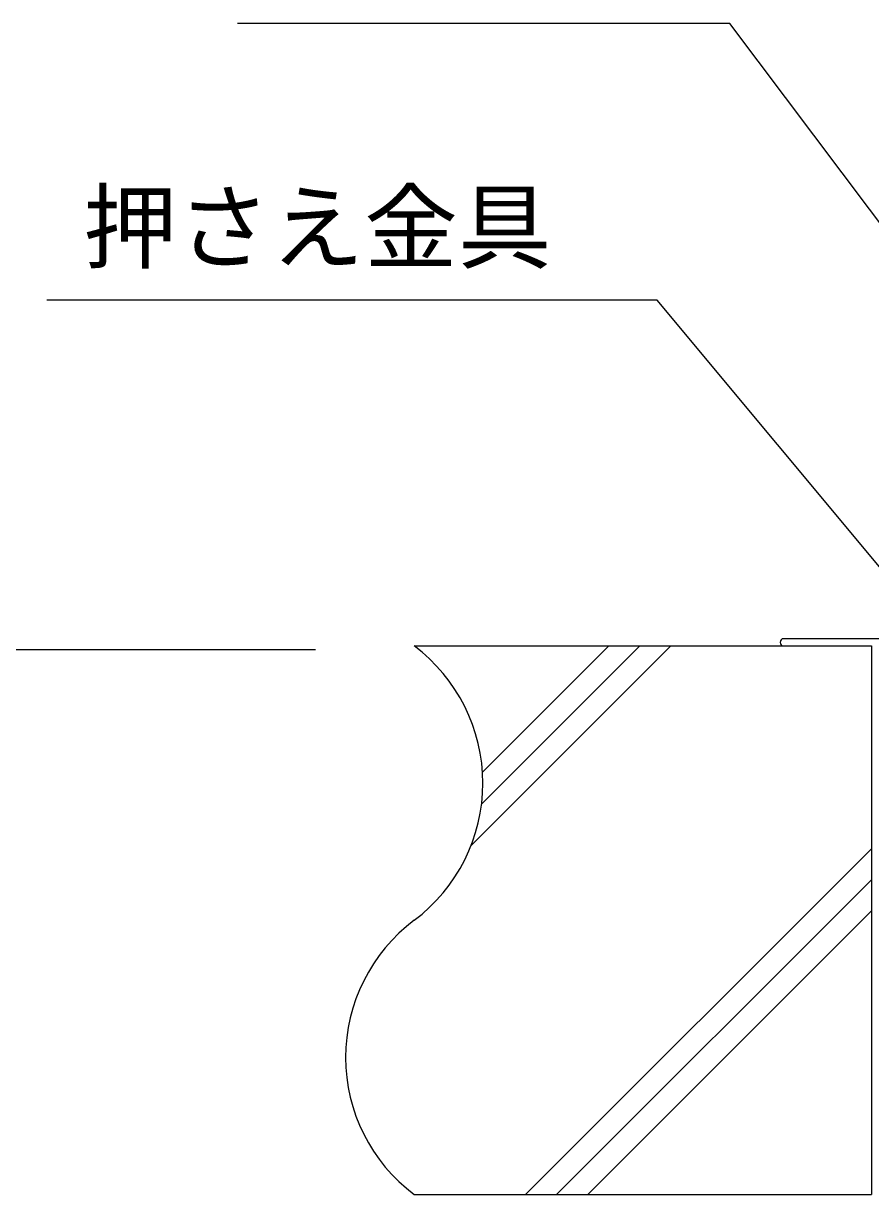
# Model space of a CAD drawing. Extents: x 443 to 1217, y -1921 to -677.
# Drawn here: x 475.77 to 506.64, y -1452.61 to -1409.95 of the extents above; entities that cross this region are included whole.
import ezdxf
from ezdxf.enums import TextEntityAlignment as Align

# ---------------------------------------------------------------- set-up
doc = ezdxf.new("R2010")
doc.units = 0
doc.header["$MEASUREMENT"] = 0
doc.layers.get('0').update_dxf_attribs({"linetype": 'CONTINUOUS'})
for name, color, linetype in [('10', 7, 'CONTINUOUS'), ('2', 2, 'CONTINUOUS'), ('3', 8, 'CONTINUOUS'), ('6', 7, 'CONTINUOUS')]:
    doc.layers.add(name, color=color, linetype=linetype)
doc.styles.add('ｽﾀｲﾙ2', font='MS PGothic.ttf')

msp = doc.modelspace()

# ---------------------------------------------------------------- linework, layer by layer
at = {"color": 7, "linetype": 'Continuous'}
for p, q in [((501.486, -1409.955), (483.559, -1409.955)), ((510.721, -1422.253), (501.486, -1409.955)), ((498.844, -1420.037), (476.617, -1420.037)), ((509.438, -1432.762), (498.844, -1420.037))]:
    msp.add_line(p, q, dxfattribs=at)
at = {"layer": '2', "color": 2, "linetype": 'Continuous'}
for p, q in [((489.994, -1432.629), (506.644, -1432.629)), ((506.644, -1432.629), (506.644, -1452.609)), ((489.994, -1452.609), (506.644, -1452.609))]:
    msp.add_line(p, q, dxfattribs=at)
at = {"layer": '2', "color": 8, "linetype": 'Continuous'}
for p, q in [((492.06, -1439.904), (499.336, -1432.629)), ((492.444, -1438.39), (498.206, -1432.629)), ((492.479, -1437.225), (497.075, -1432.629)), ((494.049, -1452.609), (506.644, -1440.014)), ((495.179, -1452.609), (506.644, -1441.144)), ((496.309, -1452.609), (506.644, -1442.274))]:
    msp.add_line(p, q, dxfattribs=at)
at = {"layer": '2', "color": 2, "linetype": 'Continuous'}
for centre, start, end in [((486.248, -1437.624), 306.8699, 53.1301), ((493.74, -1447.614), 126.8699, 233.1301)]:
    msp.add_arc(centre, 6.244, start, end, dxfattribs=at)
at = {"layer": '3', "color": 3, "linetype": 'Continuous'}
msp.add_line((503.447, -1432.362), (506.911, -1432.362), dxfattribs=at)
msp.add_arc((503.447, -1432.496), 0.133, 90, 270, dxfattribs=at)
at = {"layer": '6', "color": 7, "linetype": 'Continuous'}
msp.add_line((486.399, -1432.767), (466.404, -1432.767), dxfattribs=at)

# ---------------------------------------------------------------- texts
at = {"layer": '10', "linetype": 'Continuous', "style": 'ｽﾀｲﾙ2'}
msp.add_attdef('押さえ金具', text='', height=2.5, dxfattribs=at).set_placement((477.941, -1419.371), align=Align.BOTTOM_LEFT)

doc.saveas('drawing.dxf')
